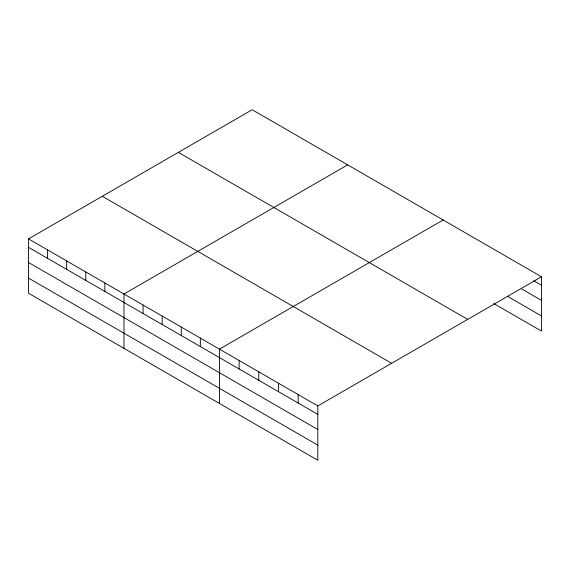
<?xml version="1.0" encoding="UTF-8"?>
<svg xmlns="http://www.w3.org/2000/svg" width="570" height="570" viewBox="0 0 570 570"><rect width="100%" height="100%" fill="white"/><g stroke="black" fill="none" stroke-linecap="round" stroke-linejoin="round"><path stroke-width="0.85" d="M493.834 303.589L541.5 331.113L541.5 276.778L252.189 109.739L28.5 238.887L28.5 293.222L317.811 460.261L317.811 405.918L28.5 238.887M347.664 164.865L123.975 294.006L123.975 348.348M443.132 219.984L219.443 349.132L219.443 403.467M317.811 405.918L541.5 276.778M533.933 280.86L541.5 285.228M521.828 289.011L541.5 300.369M507.45 296.315L541.5 315.972M178.374 152.361L467.685 319.392M102.315 196.272L391.626 363.304M28.5 247.344L317.811 414.376M28.5 262.485L317.811 429.516M28.5 278.082L317.811 445.12M298.139 394.561L298.139 403.019M278.466 383.204L278.466 391.661M258.794 371.847L258.794 380.304M239.122 360.489L239.122 368.94M200.348 338.103L200.348 346.56M181.26 327.08L181.26 335.538M162.165 316.058L162.165 324.515M143.07 305.036L143.07 313.486M104.88 282.984L104.88 291.441M85.785 271.961L85.785 280.419M66.69 260.939L66.69 269.389M47.595 249.909L47.595 258.367"/></g></svg>
